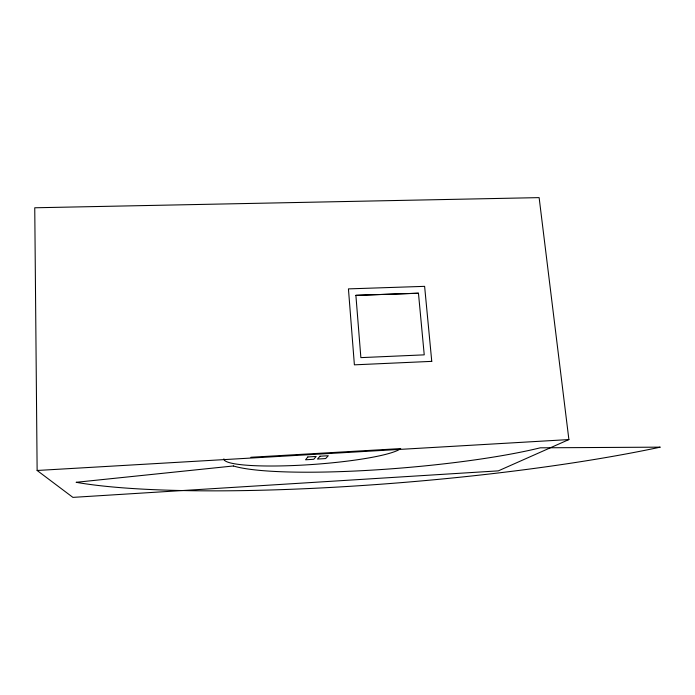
<?xml version="1.0" encoding="UTF-8"?>
<svg xmlns="http://www.w3.org/2000/svg" width="695" height="695" viewBox="0 0 695 695"><rect width="100%" height="100%" fill="white"/><g stroke="black" fill="none" stroke-linecap="round" stroke-linejoin="round"><path stroke-width="1.04" d="M568.892 439.57L498.332 470.863L72.897 497.377L37.13 470.48L34.75 207.779L539.129 197.623L568.892 439.57L37.13 470.48M250.852 457.275L400.728 448.588M355.892 295.349L418.459 293.194L424.237 354.85L360.87 357.63L355.892 295.349L418.468 293.247M399.338 449.509A89.386 11.728 -4.1 0 1 301.091 465.181A89.386 11.728 -4.1 0 1 223.903 458.839M307.815 456.963L305.565 459.786L313.766 459.282L316.182 456.45L307.815 456.963M319.969 456.224L317.485 459.056L325.651 458.561L328.301 455.711L319.969 456.224M233.39 465.971L76.129 482.304A373.111 51.161 -4.8 0 0 660.25 447.154L540.258 447.815A178.241 23.352 -4.8 0 1 370.956 470.185A178.241 23.352 -4.8 0 1 233.39 465.971M431.76 361.365L354.389 364.84L348.438 288.885L424.619 286.349L431.76 361.365"/></g></svg>
